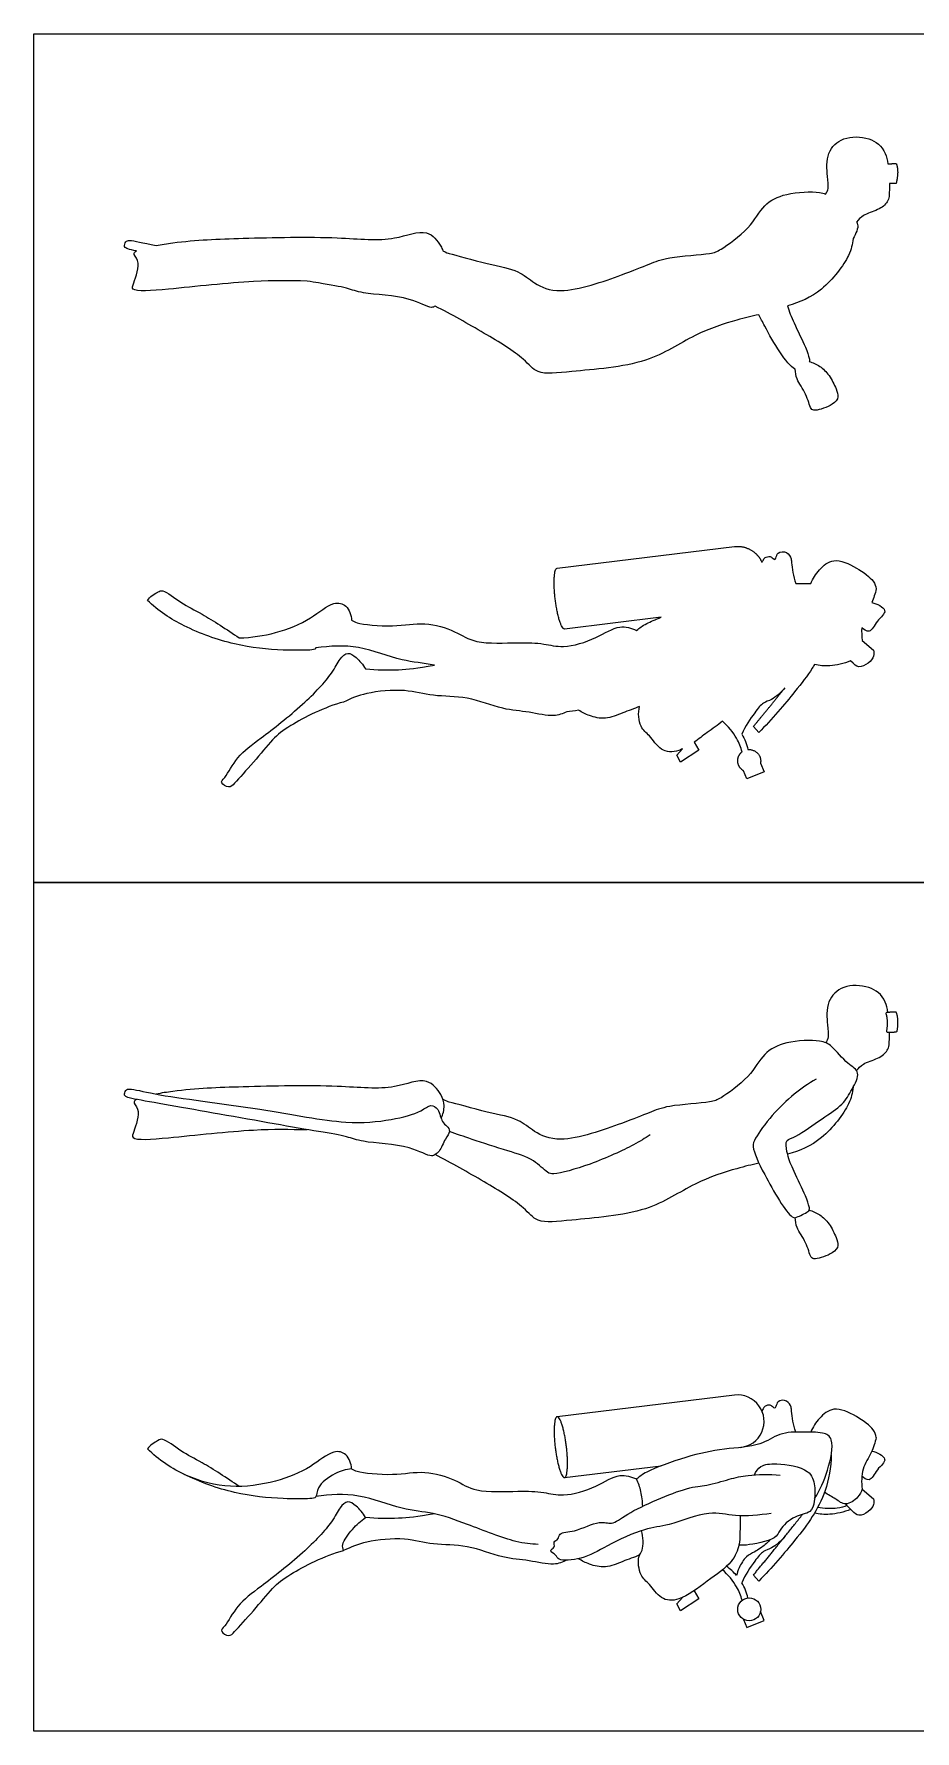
# Model space of a CAD drawing. Header units: millimetres. Extents: x 144.8 to 160.3, y 0.8 to 12.7.
# Drawn here: x 155.02 to 157.76, y 0.8 to 6.07 of the extents above; entities that cross this region are included whole.
import ezdxf

# ---------------------------------------------------------------- set-up
doc = ezdxf.new("R2010")
doc.units = ezdxf.units.MM
for name, color, linetype, true_color in [('AG-OUTLINE', 7, 'Continuous', 0x8000ff), ('AG-PEOPLE', 7, 'Continuous', 0x66ccff), ('X-VPRT', 6, 'Continuous', 0xff00ff)]:
    doc.layers.add(name, color=color, linetype=linetype, true_color=true_color)

msp = doc.modelspace()

# ---------------------------------------------------------------- linework, layer by layer
at = {"layer": 'AG-OUTLINE'}
for points in [[(156.6467, 4.4115), (157.1978, 4.4786)], [(156.9703, 4.2593), (156.6697, 4.2227)], [(157.5943, 4.1871), (157.6289, 4.1569)], [(157.2732, 3.9012), (157.2562, 3.9198)], [(157.0184, 3.8309), (157.0361, 3.8502)], [(157.0719, 3.8712), (157.0871, 3.8464)], [(157.0303, 3.8087), (157.0184, 3.8309)], [(157.0871, 3.8464), (157.0303, 3.8087)], [(157.2782, 3.8062), (157.2892, 3.7788), (157.2358, 3.7573), (157.2258, 3.7822)]]:
    msp.add_lwpolyline(points, dxfattribs=at)
for points, degree, knots in [([(157.4806, 5.5736), (157.484, 5.5791), (157.4913, 5.592), (157.485, 5.6303), (157.4814, 5.7045), (157.5336, 5.7544), (157.618, 5.7521), (157.6619, 5.7189), (157.6721, 5.6793), (157.6741, 5.6677)], 3, [-4.550963, -4.550963, -4.550963, -4.550963, -4.299459, -3.948086, -3.463604, -3.005296, -2.501182, -2.02829, -1.846588, -1.846588, -1.846588, -1.846588]), ([(157.7006, 5.6665), (157.7085, 5.6439), (157.6997, 5.6071), (157.6893, 5.6066), (157.6788, 5.6062)], 2, [-0.6154552, -0.6154552, -0.6154552, -0.4082778, -0.4082778, -0.3396609, -0.3396609, -0.3396609]), ([(157.6788, 5.6062), (157.6789, 5.6001), (157.6787, 5.5745), (157.6771, 5.549), (157.6433, 5.5225), (157.5961, 5.5105), (157.5828, 5.4943), (157.5766, 5.4867)], 3, [-1.527216, -1.527216, -1.527216, -1.527216, -1.42448, -1.06332, -0.707405, -0.310714, 0, 0, 0, 0]), ([(156.2919, 5.3978), (156.3036, 5.3911), (156.3127, 5.3899), (156.4348, 5.3544), (156.525, 5.3395), (156.5763, 5.2943), (156.6602, 5.2563), (156.8469, 5.3218), (156.9321, 5.3558), (156.9922, 5.3803), (157.1233, 5.3864), (157.1548, 5.4002), (157.2475, 5.4654), (157.2854, 5.5429), (157.3562, 5.5787), (157.4478, 5.5831), (157.4752, 5.5759), (157.4806, 5.5736)], 3, [-16.652, -16.652, -16.652, -16.652, -16.449502, -15.817221, -15.248626, -14.797179, -14.267978, -13.468981, -12.918934, -12.451067, -11.812271, -11.459398, -10.868736, -10.336401, -9.835399, -9.256466, -9.091153, -9.091153, -9.091153, -9.091153]), ([(157.5766, 5.4867), (157.5783, 5.4844), (157.5845, 5.4713), (157.5744, 5.4509), (157.5659, 5.4353)], 3, [-8.1109925, -8.1109925, -8.1109925, -8.1109925, -8.0257064, -7.6554385, -7.6554385, -7.6554385, -7.6554385]), ([(155.401, 5.414), (155.4175, 5.4171), (155.5111, 5.4313), (155.6679, 5.4367), (155.9604, 5.4436), (156.1337, 5.423), (156.2418, 5.4726), (156.281, 5.422), (156.2902, 5.4025), (156.2919, 5.3978)], 3, [-4.517211, -4.517211, -4.517211, -4.517211, -4.316246, -3.467745, -2.48938, -1.724832, -1.150866, -0.706829, -0.564013, -0.564013, -0.564013, -0.564013]), ([(157.5659, 5.4353), (157.5632, 5.4175), (157.5584, 5.3801), (157.4713, 5.2667), (157.4002, 5.2375), (157.3626, 5.227)], 3, [0, 0, 0, 0, 0.420404, 1.083945, 1.703802, 1.703802, 1.703802, 1.703802]), ([(155.3405, 5.3972), (155.3164, 5.4018), (155.2988, 5.4055), (155.3061, 5.4276), (155.323, 5.4322), (155.3591, 5.422), (155.401, 5.414)], 3, [-6.917374, -6.917374, -6.917374, -6.917374, -6.576626, -6.34428, -6.129494, -5.595834, -5.595834, -5.595834, -5.595834]), ([(155.8707, 5.3035), (155.8152, 5.3049), (155.7057, 5.307), (155.4577, 5.2788), (155.3204, 5.2684), (155.3329, 5.2994), (155.3558, 5.368), (155.3269, 5.3869), (155.3363, 5.395), (155.3405, 5.3972)], 3, [-8.248335, -8.248335, -8.248335, -8.248335, -7.509043, -6.575485, -5.976335, -5.724474, -5.24504, -4.954726, -4.837664, -4.837664, -4.837664, -4.837664]), ([(156.2676, 5.2258), (156.2643, 5.2236), (156.2545, 5.2164), (156.1849, 5.2586), (156.045, 5.2618), (155.9925, 5.2838), (155.9375, 5.2921), (155.8831, 5.3014), (155.8707, 5.3035)], 3, [-11.162749, -11.162749, -11.162749, -11.162749, -10.968209, -10.475388, -9.790643, -9.367868, -8.827521, -8.680195, -8.680195, -8.680195, -8.680195]), ([(157.2736, 5.1989), (157.2503, 5.1942), (157.2031, 5.1831), (157.0655, 5.1387), (156.9298, 5.0401), (156.6998, 5.0254), (156.5836, 5.0093), (156.5434, 5.0678), (156.4151, 5.1446), (156.3196, 5.1998), (156.2676, 5.2258)], 3, [0, 0, 0, 0, 0.482719, 1.155101, 1.906083, 2.777454, 3.364964, 3.807356, 4.498932, 5.255597, 5.255597, 5.255597, 5.255597]), ([(157.3626, 5.227), (157.3672, 5.2091), (157.3811, 5.1733), (157.4187, 5.1008), (157.4293, 5.0664), (157.4309, 5.0568), (157.4294, 5.0538)], 3, [-5.288497, -5.288497, -5.288497, -5.288497, -4.856415, -4.329974, -3.983196, -3.821278, -3.821278, -3.821278, -3.821278]), ([(157.3862, 5.0301), (157.3577, 5.0448), (157.3081, 5.1301), (157.2786, 5.1883), (157.2736, 5.1989)], 3, [-3.316458, -3.316458, -3.316458, -3.316458, -2.495955, -2.289192, -2.289192, -2.289192, -2.289192]), ([(157.4294, 5.0538), (157.441, 5.0504), (157.4637, 5.0399), (157.4933, 5.0123), (157.5129, 4.97), (157.5231, 4.9427), (157.5034, 4.917), (157.4492, 4.8992), (157.4322, 4.9056), (157.4221, 4.9554), (157.3881, 4.9971), (157.3869, 5.0197), (157.3862, 5.0301)], 3, [0, 0, 0, 0, 0.344853, 0.708479, 1.100648, 1.39278, 1.701065, 2.1268, 2.342468, 2.73631, 3.159363, 3.479563, 3.479563, 3.479563, 3.479563]), ([(157.2831, 4.4289), (157.2841, 4.4321), (157.2873, 4.4383), (157.2948, 4.4478), (157.3128, 4.4491), (157.3216, 4.4355), (157.3276, 4.4437), (157.3293, 4.4626), (157.3624, 4.4651), (157.3748, 4.4409), (157.374, 4.4283), (157.3787, 4.3967), (157.3843, 4.3753), (157.3879, 4.3642)], 3, [-1.418667, -1.418667, -1.418667, -1.418667, -1.319784, -1.214705, -1.089754, -0.980629, -0.902031, -0.77559, -0.616878, -0.466196, -0.355541, -0.184033, 0, 0, 0, 0]), ([(157.4344, 4.3636), (157.4404, 4.3794), (157.4593, 4.4077), (157.5055, 4.4471), (157.5767, 4.4147), (157.6315, 4.3748), (157.6359, 4.3555), (157.638, 4.3472)], 3, [-1.123096, -1.123096, -1.123096, -1.123096, -0.901546, -0.676652, -0.410589, -0.157481, 0, 0, 0, 0]), ([(155.3741, 4.3117), (155.382, 4.3228), (155.4059, 4.3376), (155.4239, 4.3469), (155.482, 4.2998), (155.5453, 4.2707), (155.6215, 4.2208), (155.6588, 4.1951)], 3, [-1.210671, -1.210671, -1.210671, -1.210671, -1.012271, -0.884196, -0.632654, -0.361538, 0, 0, 0, 0]), ([(157.3879, 4.3642), (157.3954, 4.3643), (157.4029, 4.3641), (157.4103, 4.3637), (157.4178, 4.3635), (157.4261, 4.3636), (157.4344, 4.3636)], 3, [-1.1132645, -1.1132645, -1.1132645, -1.1132645, -1.0326941, -1.0326941, -1.0326941, -0.9377144, -0.9377144, -0.9377144, -0.9377144]), ([(155.6588, 4.1951), (155.6973, 4.1958), (155.7797, 4.209), (155.8791, 4.2499), (155.9476, 4.3099), (155.9956, 4.2991), (156.0078, 4.2655), (156.0085, 4.2498)], 3, [-1.327141, -1.327141, -1.327141, -1.327141, -1.028433, -0.691547, -0.405336, -0.21262, 0, 0, 0, 0]), ([(157.624, 4.3049), (157.6392, 4.3015), (157.6818, 4.2813), (157.6372, 4.2493), (157.6195, 4.2059), (157.5992, 4.2213), (157.5931, 4.2267)], 3, [0, 0, 0, 0, 0.2126236, 0.4099281, 0.6064711, 0.7605457, 0.7605457, 0.7605457, 0.7605457]), ([(155.8977, 4.1639), (155.8936, 4.1581), (155.8749, 4.1567), (155.7889, 4.1552), (155.641, 4.1702), (155.5381, 4.2082), (155.4884, 4.2327)], 3, [0.636819, 0.636819, 0.636819, 0.636819, 0.772216, 1.058293, 1.446095, 1.850914, 1.850914, 1.850914, 1.850914]), ([(156.0085, 4.2498), (156.014, 4.247), (156.025, 4.2384), (156.1422, 4.2271), (156.2329, 4.2469), (156.3317, 4.2177), (156.3937, 4.1738), (156.5251, 4.182), (156.6042, 4.1786), (156.6674, 4.1613), (156.7689, 4.191), (156.8376, 4.2387), (156.877, 4.2254), (156.8933, 4.2184)], 3, [0, 0, 0, 0, 0.133698, 0.459186, 0.771835, 1.074606, 1.344246, 1.694327, 1.972326, 2.217596, 2.534045, 2.812988, 3.039412, 3.039412, 3.039412, 3.039412]), ([(156.8933, 4.2184), (156.9034, 4.226), (156.9163, 4.237), (156.9522, 4.2524), (156.9703, 4.2593)], 3, [-2.769397, -2.769397, -2.769397, -2.769397, -2.5780922, -2.4252382, -2.4252382, -2.4252382, -2.4252382]), ([(156.2654, 4.1101), (156.2307, 4.1172), (156.1628, 4.1211), (156.0303, 4.176), (155.9414, 4.1701), (155.8977, 4.1639)], 3, [0.967315, 0.967315, 0.967315, 0.967315, 1.278419, 1.650252, 2.011622, 2.011622, 2.011622, 2.011622]), ([(155.9835, 3.9959), (155.9256, 3.9809), (155.8181, 3.926), (155.7625, 3.8814), (155.7059, 3.8102), (155.647, 3.7464), (155.6292, 3.7265), (155.5971, 3.7446), (155.6186, 3.7632), (155.6535, 3.8306), (155.7294, 3.8851), (155.8563, 3.9837), (155.9475, 4.0798), (155.9688, 4.1278), (155.9967, 4.1541), (156.024, 4.1338), (156.0447, 4.1123), (156.0518, 4.0985)], 3, [-3.796288, -3.796288, -3.796288, -3.796288, -3.380624, -3.117511, -2.820755, -2.530976, -2.384033, -2.229551, -2.092559, -1.827506, -1.524549, -1.125263, -0.7685, -0.546093, -0.376394, -0.211352, 0, 0, 0, 0]), ([(157.5582, 4.1238), (157.5379, 4.1152), (157.494, 4.1055), (157.4616, 4.109), (157.4459, 4.1121)], 3, [0, 0, 0, 0, 0.2521872, 0.4675268, 0.4675268, 0.4675268, 0.4675268]), ([(157.6289, 4.1569), (157.6305, 4.151), (157.6324, 4.1373), (157.6146, 4.1153), (157.5828, 4.0993), (157.5695, 4.1126), (157.5582, 4.1238)], 3, [0, 0, 0, 0, 0.1412238, 0.3137044, 0.4984522, 0.662534, 0.662534, 0.662534, 0.662534]), ([(156.0518, 4.0985), (156.0858, 4.0954), (156.1543, 4.0941), (156.2106, 4.1003), (156.2654, 4.1101)], 3, [-0.5998627, -0.5998627, -0.5998627, -0.5998627, -0.2857166, 0, 0, 0, 0]), ([(157.4459, 4.1121), (157.4437, 4.1084), (157.4261, 4.0801), (157.3844, 4.0257), (157.3125, 3.9412), (157.2732, 3.9012)], 3, [0.5794433, 0.5794433, 0.5794433, 0.5794433, 0.6229553, 0.9206703, 1.3230801, 1.3230801, 1.3230801, 1.3230801]), ([(156.6767, 3.9658), (156.6638, 3.9599), (156.6356, 3.9473), (156.557, 3.9673), (156.4764, 3.971), (156.3688, 4.0157), (156.2615, 4.0116), (156.1745, 4.038), (156.0536, 4.0263), (156.0064, 4.007), (155.9835, 3.9959)], 3, [0, 0, 0, 0, 0.202474, 0.474266, 0.757231, 1.089177, 1.407733, 1.704797, 2.040788, 2.312141, 2.312141, 2.312141, 2.312141]), ([(157.3542, 4.0399), (157.3426, 4.0257), (157.3142, 4.0013), (157.2857, 3.9954), (157.2583, 3.9616), (157.2306, 3.9198), (157.2203, 3.8959)], 3, [0, 0, 0, 0, 0.2299426, 0.3921422, 0.5898137, 0.8637754, 0.8637754, 0.8637754, 0.8637754]), ([(156.903, 3.9822), (156.8857, 3.9749), (156.8506, 3.9631), (156.798, 3.9394), (156.747, 3.9523), (156.7238, 3.9636), (156.7131, 3.9706)], 3, [0, 0, 0, 0, 0.2329586, 0.4657275, 0.6847486, 0.8769266, 0.8769266, 0.8769266, 0.8769266]), ([(157.0361, 3.8502), (157.0322, 3.8485), (157.008, 3.8388), (156.9667, 3.8413), (156.9351, 3.8938), (156.902, 3.9147), (156.8972, 3.9618), (156.903, 3.9822)], 3, [1.2277534, 1.2277534, 1.2277534, 1.2277534, 1.2726706, 1.5113948, 1.7538172, 1.9583617, 2.1999151, 2.1999151, 2.1999151, 2.1999151]), ([(157.1605, 3.9362), (157.1462, 3.9245), (157.1163, 3.9039), (157.0856, 3.8806), (157.0719, 3.8712)], 3, [0.7757569, 0.7757569, 0.7757569, 0.7757569, 0.953707, 1.0987379, 1.0987379, 1.0987379, 1.0987379]), ([(157.2212, 3.8414), (157.2171, 3.8558), (157.2065, 3.8845), (157.1778, 3.9212), (157.1605, 3.9362)], 3, [0, 0, 0, 0, 0.2085918, 0.4657346, 0.4657346, 0.4657346, 0.4657346])]:
    msp.add_open_spline(points, degree=degree, knots=knots, dxfattribs=at)
for points, weights, knots in [([(157.6741, 5.6677), (157.6857, 5.6682), (157.6973, 5.6687), (157.6997, 5.6688), (157.7006, 5.6665)], [1, 1, 1, 0.802879407685, 1], [-0.08994726, -0.08994726, -0.08994726, -0.0137929, -0.0137929, 0, 0, 0]), ([(157.1978, 4.4786), (157.2318, 4.4827), (157.2585, 4.4614), (157.275, 4.4483), (157.2831, 4.4289)], [1, 0.922433837291, 1, 0.950826703808, 0.964000518107], [0, 0, 0, 0.0616152, 0.0616152, 0.1006763, 0.1006763, 0.1006763]), ([(156.6697, 4.2227), (156.6524, 4.2206), (156.6409, 4.315), (156.6294, 4.4094), (156.6467, 4.4115)], [1, 0.707106781187, 1, 0.707106781187, 1], [0.2877881, 0.2877881, 0.2877881, 0.4316822, 0.4316822, 0.5755762, 0.5755762, 0.5755762]), ([(157.2392, 3.8488), (157.2789, 3.849), (157.2789, 3.8133), (157.2789, 3.8097), (157.2782, 3.8062)], [0.957530015431, 0.707106781187, 1, 0.959773954684, 0.930597224393], [0.04972188, 0.04972188, 0.04972188, 0.1074249, 0.1074249, 0.11534985, 0.11534985, 0.11534985])]:
    msp.add_rational_spline(points, weights, degree=2, knots=knots, dxfattribs=at)
for points, degree in [([(157.638, 4.3472), (157.6339, 4.3329), (157.6301, 4.3189), (157.624, 4.3049)], 3), ([(155.4884, 4.2327), (155.4467, 4.2525), (155.4075, 4.2797), (155.3741, 4.3117)], 3), ([(157.5931, 4.2267), (157.5918, 4.2136), (157.5925, 4.2001), (157.5943, 4.1871)], 3), ([(157.2562, 3.9198), (157.3028, 3.976), (157.3542, 4.0399)], 2), ([(156.7131, 3.9706), (156.7007, 3.9678), (156.6877, 3.9661), (156.6767, 3.9658)], 3), ([(157.2203, 3.8959), (157.2296, 3.8806), (157.2352, 3.8653), (157.2392, 3.8488)], 3)]:
    msp.add_open_spline(points, degree=degree, dxfattribs=at)
for points, weights in [([(157.2076, 3.8133), (157.2076, 3.8306), (157.2212, 3.8414)], [1, 0.832544377799, 0.856567312325]), ([(157.2258, 3.7822), (157.2076, 3.7924), (157.2076, 3.8133)], [0.869707686653, 0.804914497871, 1])]:
    msp.add_rational_spline(points, weights, degree=2, dxfattribs=at)
at = {"layer": 'AG-PEOPLE'}
for p, q in [((157.5943, 1.5511), (157.6289, 1.521)), ((157.2732, 1.2652), (157.2562, 1.2838)), ((157.0184, 1.1949), (157.0361, 1.2142)), ((157.0719, 1.2353), (157.0871, 1.2104)), ((157.0303, 1.1727), (157.0184, 1.1949)), ((157.0871, 1.2104), (157.0303, 1.1727))]:
    msp.add_line(p, q, dxfattribs=at)
for points in [[(157.1978, 1.8426), (156.6467, 1.7755)], [(156.6697, 1.5867), (156.9703, 1.6233)], [(157.2258, 1.1462), (157.2358, 1.1214), (157.2892, 1.1428), (157.2782, 1.1702)]]:
    msp.add_lwpolyline(points, dxfattribs=at)
msp.add_circle((157.2433, 1.1773), 0.0357, dxfattribs=at)
for centre, radius, start, end in [((157.6709, 3.0282), 0.00329, 92.503, 197.7707), ((157.6974, 3.0294), 0.00329, 19.3149, 92.503), ((157.6729, 2.9732), 0.00329, 171.002, 272.503), ((157.6996, 2.9744), 0.00329, 272.503, 350.6187), ((157.2077, 1.7615), 0.0817, 275.2142, 96.938)]:
    msp.add_arc(centre, radius, start, end, dxfattribs=at)
for points, knots in [([(157.6741, 3.0317), (157.6721, 3.0433), (157.6619, 3.0829), (157.618, 3.1161), (157.5336, 3.1184), (157.4814, 3.0685), (157.485, 2.9943), (157.4913, 2.956), (157.484, 2.9431), (157.4806, 2.9376)], [1.846588, 1.846588, 1.846588, 1.846588, 2.02829, 2.501182, 3.005296, 3.463604, 3.948086, 4.299459, 4.550963, 4.550963, 4.550963, 4.550963]), ([(157.5766, 2.8507), (157.5828, 2.8583), (157.5961, 2.8745), (157.6433, 2.8865), (157.6771, 2.913), (157.6787, 2.9386), (157.6789, 2.9642), (157.6788, 2.9702)], [0, 0, 0, 0, 0.310714, 0.707405, 1.06332, 1.42448, 1.527216, 1.527216, 1.527216, 1.527216]), ([(157.4509, 2.8248), (157.4271, 2.8106), (157.3809, 2.7784), (157.3151, 2.7157), (157.2619, 2.6433), (157.2504, 2.6118), (157.2875, 2.5295), (157.3711, 2.3858), (157.3937, 2.3972), (157.432, 2.413), (157.4297, 2.4291), (157.4187, 2.4648), (157.3811, 2.5373), (157.3622, 2.5859), (157.3562, 2.6239), (157.3602, 2.6363), (157.3936, 2.646), (157.4692, 2.7036), (157.5345, 2.7422), (157.5612, 2.7908), (157.5926, 2.8475), (157.5458, 2.8711), (157.5011, 2.9288), (157.4629, 2.9479), (157.3562, 2.9427), (157.2854, 2.9069), (157.2475, 2.8294), (157.1548, 2.7642), (157.1233, 2.7504), (156.9922, 2.7444), (156.9321, 2.7198), (156.8469, 2.6859), (156.6602, 2.6203), (156.5763, 2.6583), (156.525, 2.7035), (156.4348, 2.7184), (156.3127, 2.7539), (156.3036, 2.7551), (156.2919, 2.7618)], [0, 0, 0, 0, 0.521247, 1.07978, 1.613025, 1.916044, 2.470012, 3.187567, 3.430586, 3.78249, 3.982057, 4.326396, 4.849134, 5.278177, 5.618227, 5.798642, 6.112989, 6.678541, 7.180056, 7.610674, 8.025706, 8.400142, 8.88583, 9.256466, 9.835399, 10.336401, 10.868736, 11.459398, 11.812271, 12.451067, 12.918934, 13.468981, 14.267978, 14.797179, 15.248626, 15.817221, 16.449502, 16.652, 16.652, 16.652, 16.652]), ([(156.2865, 2.7028), (156.2925, 2.7147), (156.2988, 2.743), (156.2878, 2.7773), (156.2418, 2.8366), (156.1337, 2.787), (155.9604, 2.8076), (155.6679, 2.8007), (155.5111, 2.7953), (155.4175, 2.7811), (155.401, 2.778)], [0, 0, 0, 0, 0.362601, 0.706829, 1.150866, 1.724832, 2.48938, 3.467745, 4.316246, 4.517211, 4.517211, 4.517211, 4.517211]), ([(157.5659, 2.7993), (157.5632, 2.7815), (157.5584, 2.7441), (157.4713, 2.6307), (157.4002, 2.6016), (157.3626, 2.591)], [0, 0, 0, 0, 0.420404, 1.083945, 1.703802, 1.703802, 1.703802, 1.703802]), ([(156.2676, 2.5898), (156.2715, 2.5925), (156.2833, 2.5996), (156.2976, 2.6389), (156.3169, 2.6606), (156.3051, 2.6801), (156.287, 2.6901), (156.2809, 2.7324), (156.2529, 2.7482), (156.2221, 2.7201), (156.1252, 2.6947), (155.9816, 2.6821), (155.728, 2.7351), (155.4113, 2.7711), (155.323, 2.7962), (155.3061, 2.7916), (155.2988, 2.7695), (155.3465, 2.7595), (155.6057, 2.7148), (155.8947, 2.6626), (155.9925, 2.6478), (156.045, 2.6259), (156.1849, 2.6226), (156.2545, 2.5804), (156.2643, 2.5877), (156.2676, 2.5898)], [0, 0, 0, 0, 0.235521, 0.606851, 0.90393, 1.146165, 1.401694, 1.764503, 2.047856, 2.387967, 2.948529, 3.629696, 4.571279, 5.609749, 6.121517, 6.327492, 6.550307, 6.877076, 7.816231, 8.827521, 9.367868, 9.790643, 10.475388, 10.968209, 11.162749, 11.162749, 11.162749, 11.162749]), ([(155.3405, 2.7613), (155.3363, 2.759), (155.3269, 2.7509), (155.3558, 2.732), (155.3329, 2.6634), (155.3204, 2.6324), (155.4577, 2.6429), (155.7057, 2.671), (155.8152, 2.6689), (155.8707, 2.6675)], [4.837664, 4.837664, 4.837664, 4.837664, 4.954726, 5.24504, 5.724474, 5.976335, 6.575485, 7.509043, 8.248335, 8.248335, 8.248335, 8.248335]), ([(156.9356, 2.6511), (156.9187, 2.6402), (156.8834, 2.6179), (156.7547, 2.5583), (156.6389, 2.5268), (156.6153, 2.5328), (156.5721, 2.5783), (156.4935, 2.6014), (156.3817, 2.6369), (156.3355, 2.6535), (156.3122, 2.662)], [0, 0, 0, 0, 0.443918, 1.139995, 1.757196, 2.01789, 2.446121, 2.975753, 3.594439, 4.088549, 4.088549, 4.088549, 4.088549]), ([(157.2736, 2.5629), (157.2503, 2.5583), (157.2031, 2.5472), (157.0655, 2.5028), (156.9298, 2.4042), (156.6998, 2.3894), (156.5836, 2.3733), (156.5434, 2.4318), (156.4151, 2.5086), (156.3196, 2.5638), (156.2676, 2.5898)], [0, 0, 0, 0, 0.482719, 1.155101, 1.906083, 2.777454, 3.364964, 3.807356, 4.498932, 5.255597, 5.255597, 5.255597, 5.255597]), ([(157.4294, 2.4178), (157.441, 2.4144), (157.4637, 2.4039), (157.4933, 2.3763), (157.5129, 2.334), (157.5231, 2.3067), (157.5034, 2.2811), (157.4492, 2.2632), (157.4322, 2.2697), (157.4221, 2.3195), (157.3881, 2.3611), (157.3869, 2.3837), (157.3862, 2.3941)], [0, 0, 0, 0, 0.344853, 0.708479, 1.100648, 1.39278, 1.701065, 2.1268, 2.342468, 2.73631, 3.159363, 3.479563, 3.479563, 3.479563, 3.479563]), ([(157.3879, 1.7282), (157.3843, 1.7393), (157.3787, 1.7607), (157.374, 1.7924), (157.3748, 1.8049), (157.3624, 1.8292), (157.3293, 1.8266), (157.3276, 1.8077), (157.3216, 1.7995), (157.3128, 1.8131), (157.2948, 1.8118), (157.2873, 1.8023), (157.2841, 1.7961), (157.2831, 1.7929)], [0, 0, 0, 0, 0.184033, 0.355541, 0.466196, 0.616878, 0.77559, 0.902031, 0.980629, 1.089754, 1.214705, 1.319784, 1.418667, 1.418667, 1.418667, 1.418667]), ([(157.638, 1.7112), (157.6359, 1.7195), (157.6315, 1.7388), (157.5767, 1.7788), (157.5055, 1.8112), (157.4593, 1.7717), (157.4404, 1.7434), (157.4344, 1.7276)], [0, 0, 0, 0, 0.157481, 0.410589, 0.676652, 0.901546, 1.123096, 1.123096, 1.123096, 1.123096]), ([(155.6588, 1.5592), (155.6215, 1.5848), (155.5453, 1.6347), (155.482, 1.6638), (155.4239, 1.7109), (155.4059, 1.7016), (155.382, 1.6869), (155.3741, 1.6758)], [0, 0, 0, 0, 0.361538, 0.632654, 0.884196, 1.012271, 1.210671, 1.210671, 1.210671, 1.210671]), ([(157.4103, 1.7277), (157.3862, 1.7291), (157.3348, 1.7269), (157.2779, 1.6825), (157.1611, 1.6778), (157.0515, 1.6537), (156.9237, 1.6075), (156.9034, 1.59), (156.8933, 1.5824)], [1.032694, 1.032694, 1.032694, 1.032694, 1.296443, 1.554106, 1.880845, 2.224609, 2.578092, 2.769397, 2.769397, 2.769397, 2.769397]), ([(157.4465, 1.5221), (157.4638, 1.5489), (157.488, 1.6026), (157.51, 1.7068), (157.4714, 1.7296), (157.4295, 1.7272), (157.4103, 1.7277)], [0, 0, 0, 0, 0.30385, 0.606084, 0.791286, 1.032694, 1.032694, 1.032694, 1.032694]), ([(157.638, 1.7112), (157.6335, 1.6955), (157.6247, 1.6635), (157.5914, 1.6145), (157.5914, 1.5715), (157.5943, 1.5511)], [0, 0, 0, 0, 0.217527, 0.4528619, 0.6968525, 0.6968525, 0.6968525, 0.6968525]), ([(156.0085, 1.6139), (156.0078, 1.6295), (155.9956, 1.6631), (155.9476, 1.6739), (155.8791, 1.614), (155.7722, 1.57), (155.6306, 1.5504), (155.4919, 1.5857), (155.4093, 1.6419), (155.3741, 1.6758)], [0, 0, 0, 0, 0.21262, 0.405336, 0.691547, 1.028433, 1.396539, 1.76468, 2.140415, 2.140415, 2.140415, 2.140415]), ([(157.4978, 1.6564), (157.4972, 1.6192), (157.4844, 1.5454), (157.4403, 1.4626), (157.3844, 1.3897), (157.3125, 1.3052), (157.2732, 1.2652)], [0, 0, 0, 0, 0.327876, 0.622955, 0.92067, 1.32308, 1.32308, 1.32308, 1.32308]), ([(157.624, 1.6689), (157.6392, 1.6655), (157.6818, 1.6453), (157.6372, 1.6134), (157.6195, 1.5699), (157.5992, 1.5853), (157.5931, 1.5908)], [0, 0, 0, 0, 0.2126236, 0.4099281, 0.6064711, 0.7605457, 0.7605457, 0.7605457, 0.7605457]), ([(156.0085, 1.6139), (155.9904, 1.6116), (155.9563, 1.6024), (155.8993, 1.5605), (155.9012, 1.5227), (155.8749, 1.5208), (155.7889, 1.5192), (155.641, 1.5343), (155.5381, 1.5723), (155.4884, 1.5967)], [0, 0, 0, 0, 0.229563, 0.482698, 0.651175, 0.784971, 1.067665, 1.450882, 1.850914, 1.850914, 1.850914, 1.850914]), ([(156.0085, 1.6139), (156.014, 1.611), (156.025, 1.6025), (156.1422, 1.5911), (156.2329, 1.611), (156.3317, 1.5817), (156.3937, 1.5378), (156.5251, 1.5461), (156.6042, 1.5426), (156.6674, 1.5253), (156.7689, 1.5551), (156.8376, 1.6027), (156.877, 1.5894), (156.8933, 1.5824)], [0, 0, 0, 0, 0.133698, 0.459186, 0.771835, 1.074606, 1.344246, 1.694327, 1.972326, 2.217596, 2.534045, 2.812988, 3.039412, 3.039412, 3.039412, 3.039412]), ([(157.3115, 1.4754), (157.2748, 1.4702), (157.1985, 1.4623), (157.1197, 1.4879), (156.9932, 1.4348), (156.9186, 1.4316), (156.7998, 1.3753), (156.7302, 1.332), (156.6489, 1.3263), (156.6459, 1.3465), (156.6182, 1.3596), (156.6431, 1.3693), (156.6329, 1.3888), (156.6529, 1.3941), (156.6517, 1.4178), (156.7052, 1.4159), (156.7752, 1.4557), (156.8194, 1.438), (156.8648, 1.4799), (157.0492, 1.5599), (157.1083, 1.5595), (157.1833, 1.5828), (157.2393, 1.5957), (157.3062, 1.5975), (157.3389, 1.5938)], [0, 0, 0, 0, 0.327493, 0.609338, 0.960025, 1.236378, 1.583701, 1.879975, 2.134535, 2.260549, 2.401012, 2.522687, 2.644942, 2.765252, 2.889234, 3.099189, 3.378655, 3.570691, 3.806732, 4.243673, 4.493109, 4.755715, 4.996357, 5.304751, 5.304751, 5.304751, 5.304751]), ([(156.9124, 1.4977), (156.9121, 1.5129), (156.9083, 1.5435), (156.899, 1.5698), (156.8933, 1.5824)], [0, 0, 0, 0, 0.2100922, 0.4100834, 0.4100834, 0.4100834, 0.4100834]), ([(157.2593, 1.595), (157.2639, 1.6049), (157.2781, 1.6268), (157.3293, 1.6321), (157.4326, 1.6174), (157.4483, 1.5611), (157.4474, 1.5143), (157.4363, 1.4744), (157.3824, 1.4708), (157.3354, 1.425), (157.3291, 1.3929), (157.2329, 1.3748), (157.2192, 1.3768), (157.2112, 1.3772)], [0, 0, 0, 0, 0.177303, 0.397442, 0.70377, 0.923595, 1.137635, 1.319889, 1.537696, 1.780446, 1.952141, 2.244349, 2.395694, 2.395694, 2.395694, 2.395694]), ([(156.5878, 1.3787), (156.5644, 1.3806), (156.5169, 1.3832), (156.3669, 1.4422), (156.2638, 1.4793), (156.1628, 1.4852), (156.0303, 1.5401), (155.9414, 1.5341), (155.8977, 1.5279)], [0, 0, 0, 0, 0.260546, 0.65098, 0.979895, 1.287251, 1.654605, 2.011622, 2.011622, 2.011622, 2.011622]), ([(157.5943, 1.5511), (157.5912, 1.5419), (157.5829, 1.5245), (157.5422, 1.4959), (157.5119, 1.5215), (157.4882, 1.5332), (157.4771, 1.541)], [0, 0, 0, 0, 0.1680585, 0.3693598, 0.5515053, 0.7498174, 0.7498174, 0.7498174, 0.7498174]), ([(156.0518, 1.4625), (156.0447, 1.4763), (156.024, 1.4978), (155.9967, 1.5181), (155.9688, 1.4918), (155.9475, 1.4438), (155.8563, 1.3478), (155.7294, 1.2492), (155.6535, 1.1946), (155.6186, 1.1272), (155.5971, 1.1086), (155.6292, 1.0905), (155.647, 1.1105), (155.7059, 1.1742), (155.7625, 1.2454), (155.8181, 1.29), (155.9256, 1.3449), (155.9835, 1.3599)], [0, 0, 0, 0, 0.211352, 0.376394, 0.546093, 0.7685, 1.125263, 1.524549, 1.827506, 2.092559, 2.229551, 2.384033, 2.530976, 2.820755, 3.117511, 3.380624, 3.796288, 3.796288, 3.796288, 3.796288]), ([(157.5582, 1.4878), (157.5379, 1.4792), (157.494, 1.4696), (157.4616, 1.473), (157.4459, 1.4761)], [0, 0, 0, 0, 0.2521872, 0.4675268, 0.4675268, 0.4675268, 0.4675268]), ([(157.5472, 1.4995), (157.5373, 1.496), (157.517, 1.4896), (157.4757, 1.4894), (157.4558, 1.4936)], [0, 0, 0, 0, 0.1745886, 0.4164564, 0.4164564, 0.4164564, 0.4164564]), ([(157.6289, 1.521), (157.6305, 1.5151), (157.6324, 1.5013), (157.6146, 1.4793), (157.5828, 1.4633), (157.5627, 1.4836), (157.5487, 1.4968), (157.5431, 1.505)], [0, 0, 0, 0, 0.1328672, 0.2951418, 0.4689576, 0.6233303, 0.792678, 0.792678, 0.792678, 0.792678]), ([(155.9835, 1.3599), (155.9817, 1.3661), (155.9754, 1.3809), (156.0119, 1.4292), (156.0368, 1.452), (156.0518, 1.4625)], [0, 0, 0, 0, 0.1367856, 0.36779, 0.5976242, 0.5976242, 0.5976242, 0.5976242]), ([(156.2654, 1.4741), (156.2106, 1.4643), (156.1543, 1.4582), (156.0858, 1.4594), (156.0518, 1.4625)], [0, 0, 0, 0, 0.2857166, 0.5998627, 0.5998627, 0.5998627, 0.5998627]), ([(157.2154, 1.4679), (157.2158, 1.4497), (157.214, 1.413), (157.2139, 1.3766), (157.1908, 1.3183), (157.1126, 1.2666), (157.0306, 1.2014), (156.9667, 1.2054), (156.9351, 1.2579), (156.902, 1.2787), (156.8955, 1.3426), (156.915, 1.3584), (156.9149, 1.4027), (156.9087, 1.422)], [0, 0, 0, 0, 0.229231, 0.416269, 0.649869, 0.953707, 1.270634, 1.498534, 1.729964, 1.925235, 2.155835, 2.30734, 2.54946, 2.54946, 2.54946, 2.54946]), ([(156.6767, 1.3299), (156.6638, 1.3239), (156.6356, 1.3113), (156.557, 1.3314), (156.4764, 1.335), (156.3688, 1.3797), (156.2615, 1.3756), (156.1745, 1.402), (156.0536, 1.3903), (156.0064, 1.371), (155.9835, 1.3599)], [0, 0, 0, 0, 0.202474, 0.474266, 0.757231, 1.089177, 1.407733, 1.704797, 2.040788, 2.312141, 2.312141, 2.312141, 2.312141]), ([(157.3071, 1.393), (157.3027, 1.3879), (157.2937, 1.3781), (157.2606, 1.3543), (157.2326, 1.3446), (157.2108, 1.3067), (157.2059, 1.2907), (157.204, 1.2823)], [0, 0, 0, 0, 0.1393862, 0.3337853, 0.5049656, 0.7028131, 0.8604239, 0.8604239, 0.8604239, 0.8604239]), ([(157.3542, 1.4039), (157.3426, 1.3898), (157.3142, 1.3653), (157.2857, 1.3594), (157.2583, 1.3257), (157.2306, 1.2838), (157.2203, 1.2599)], [0, 0, 0, 0, 0.2299426, 0.3921422, 0.5898137, 0.8637754, 0.8637754, 0.8637754, 0.8637754]), ([(156.903, 1.3462), (156.8857, 1.3389), (156.8506, 1.3271), (156.798, 1.3034), (156.747, 1.3163), (156.7238, 1.3276), (156.7131, 1.3346)], [0, 0, 0, 0, 0.2329586, 0.4657275, 0.6847486, 0.8769266, 0.8769266, 0.8769266, 0.8769266]), ([(157.2212, 1.2054), (157.2171, 1.2198), (157.2065, 1.2485), (157.1778, 1.2852), (157.1605, 1.3003)], [0, 0, 0, 0, 0.2085918, 0.4657346, 0.4657346, 0.4657346, 0.4657346])]:
    msp.add_open_spline(points, degree=3, knots=knots, dxfattribs=at)
for points, degree in [([(157.6678, 3.0272), (157.6747, 3.0055), (157.6697, 2.9738)], 2), ([(157.6973, 3.0327), (157.684, 3.0321), (157.6708, 3.0315)], 2), ([(157.7028, 2.9739), (157.7085, 3.0079), (157.7006, 3.0305)], 2), ([(157.6731, 2.9699), (157.6864, 2.9705), (157.6997, 2.9711)], 2), ([(157.2562, 1.2838), (157.327, 1.3691), (157.4087, 1.4721)], 2), ([(157.204, 1.2823), (157.1948, 1.293), (157.1842, 1.303), (157.173, 1.3111)], 3), ([(157.2392, 1.2128), (157.2352, 1.2293), (157.2296, 1.2447), (157.2203, 1.2599)], 3)]:
    msp.add_open_spline(points, degree=degree, dxfattribs=at)
msp.add_rational_spline([(156.6467, 1.7755), (156.6641, 1.7776), (156.6756, 1.6832), (156.687, 1.5888), (156.6697, 1.5867), (156.6524, 1.5846), (156.6409, 1.679), (156.6294, 1.7734), (156.6467, 1.7755)], [1, 0.707106781187, 1, 0.707106781187, 1, 0.707106781187, 1, 0.707106781187, 1], degree=2, knots=[0, 0, 0, 0.1438941, 0.1438941, 0.2877881, 0.2877881, 0.4316822, 0.4316822, 0.5755762, 0.5755762, 0.5755762], dxfattribs=at)
at = {"layer": 'X-VPRT'}
for points in [[(155.0218, 3.4352), (155.0218, 6.0712), (160.332, 6.0712), (160.332, 3.4352)], [(155.0218, 0.7992), (155.0218, 3.4352), (160.332, 3.4352), (160.332, 0.7992)]]:
    msp.add_lwpolyline(points, close=True, dxfattribs=at)

doc.saveas('drawing.dxf')
